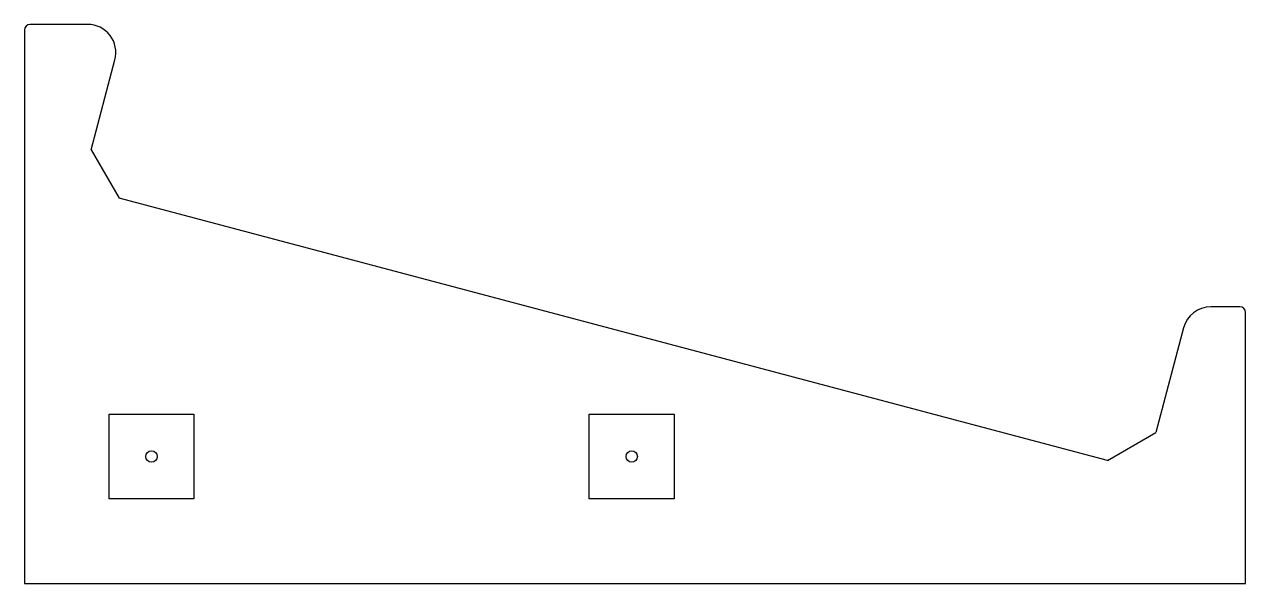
# Model space of a CAD drawing. Header units: millimetres. Extents: x -10 to 206, y -70 to 29.
import ezdxf

# ---------------------------------------------------------------- set-up
doc = ezdxf.new("R2010")
doc.units = ezdxf.units.MM
doc.layers.get('0').update_dxf_attribs({"linetype": 'CONTINUOUS'})

msp = doc.modelspace()

# ---------------------------------------------------------------- linework, layer by layer
for p, q in [((1.19, 29), (-9, 29)), ((-10, 28), (-10, -70)), ((1.79, 6.77), (6.03, 22.71)), ((1.79, 6.77), (6.77, -1.79)), ((181.71, -48.21), (6.77, -1.79)), ((205.17, -21), (200.02, -21)), ((206.17, -70), (206.17, -22)), ((195.19, -24.72), (190.28, -43.23)), ((5, -55), (5, -40)), ((5, -40), (20, -40)), ((20, -40), (20, -55)), ((90, -55), (90, -40)), ((90, -40), (105, -40)), ((105, -40), (105, -55)), ((181.71, -48.21), (190.28, -43.23)), ((20, -55), (5, -55)), ((20, -55), (5, -55)), ((105, -55), (90, -55)), ((105, -55), (90, -55)), ((-10, -70), (206.17, -70))]:
    msp.add_line(p, q)
for centre in [(12.5, -47.5), (97.5, -47.5)]:
    msp.add_circle(centre, 1)
for centre, radius, start, end in [((-9, 28), 1, 90, 180), ((1.19, 24), 5, 345.1428, 90), ((200.02, -26), 5, 90, 165.1428), ((205.17, -22), 1, 0, 90)]:
    msp.add_arc(centre, radius, start, end)

doc.saveas('drawing.dxf')
